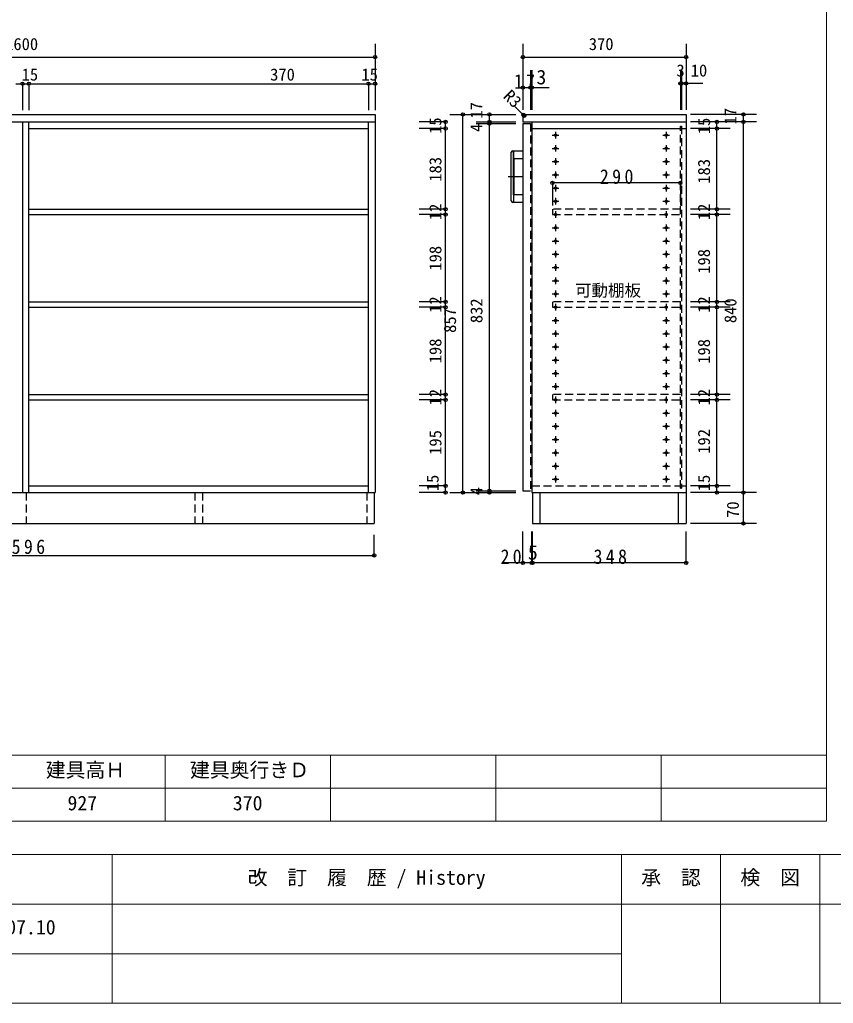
# Model space of a CAD drawing. Units: millimetres on the paper, enlarged 5 times, with parts at other scales. Extents: x -1044 to 931, y -502 to 889.
# Drawn here: x -479 to 136, y -502 to 241 of the extents above; entities that cross this region are included whole.
import ezdxf
from ezdxf.enums import TextEntityAlignment as Align

# ---------------------------------------------------------------- set-up
doc = ezdxf.new("R2010")
doc.units = ezdxf.units.MM
doc.header["$LTSCALE"] = 5
doc.header["$PDMODE"] = 32
doc.header["$PDSIZE"] = 2.5
doc.linetypes.add('CHAIN1', pattern=[8, 5, -1, 1, -1])
doc.linetypes.add('DASHED1', pattern=[1.8, 1.2, -0.6])
doc.layers.add('0-0_0', color=7, linetype='Continuous', lineweight=18)
doc.layers.add('2-0_NOTE$003', color=7, linetype='Continuous')
doc.styles.add('ＭＳ ゴシック', font='')
doc.styles.get('ＭＳ ゴシック').set_extended_font_data('MS Gothic')

msp = doc.modelspace()

# ---------------------------------------------------------------- linework, layer by layer
at = {"layer": '0-0_0'}
for p, q in [((131.044, 864.147), (131.044, -364.603)), ((-1018.956, -314.603), (131.044, -314.603)), ((-368.956, -314.603), (-368.956, -364.603)), ((-243.956, -314.603), (-243.956, -364.603)), ((-118.956, -314.603), (-118.956, -364.603)), ((6.044, -314.603), (6.044, -364.603)), ((-1018.956, -339.603), (131.044, -339.603)), ((-1018.956, -364.603), (131.044, -364.603)), ((-1043.956, -389.603), (931.044, -389.603)), ((-408.956, -389.603), (-408.956, -502.103)), ((-23.956, -389.603), (-23.956, -502.103)), ((51.044, -389.603), (51.044, -502.103)), ((126.044, -389.603), (126.044, -502.103)), ((931.044, -427.103), (-643.956, -427.103)), ((-23.956, -464.603), (-643.956, -464.603)), ((931.044, -502.103), (-1043.956, -502.103))]:
    msp.add_line(p, q, dxfattribs=at)
at = {"layer": '2-0_NOTE$003', "color": 4}
for p, q in [((-210.155, 222.794), (-210.155, 172.794)), ((-98.362, 222.794), (-98.362, 172.794)), ((24.972, 222.794), (24.972, 172.794)), ((-743.488, 212.794), (-210.155, 212.794)), ((-98.362, 212.794), (24.972, 212.794)), ((-98.362, 202.794), (-98.362, 172.794)), ((-92.695, 202.794), (-92.695, 172.794)), ((-91.695, 202.794), (-91.695, 172.794)), ((20.638, 202.794), (20.638, 172.794)), ((21.638, 202.794), (21.638, 172.794)), ((-481.821, 192.66), (-476.821, 192.66)), ((-476.821, 192.66), (-476.821, 172.618)), ((-476.821, 192.66), (-476.821, 172.618)), ((-476.821, 192.66), (-471.821, 192.66)), ((-471.821, 192.66), (-471.821, 172.618)), ((-471.821, 192.66), (-215.155, 192.66)), ((-215.155, 192.66), (-215.155, 172.618)), ((-215.155, 192.66), (-210.155, 192.66)), ((-210.155, 192.66), (-210.155, 172.618)), ((-98.362, 189.688), (-78.424, 189.688)), ((-92.695, 189.688), (-91.695, 189.688)), ((20.638, 192.794), (21.638, 192.794)), ((37.577, 192.794), (21.638, 192.794)), ((-97.362, 168.461), (-104.409, 175.508)), ((-156.821, 163.794), (-176.821, 163.794)), ((-156.821, 93.794), (-156.821, 163.794)), ((-153.695, 169.461), (-103.695, 169.461)), ((-143.695, -116.206), (-143.695, 169.461)), ((-133.695, 163.794), (-103.695, 163.794)), ((-123.695, 163.794), (-123.695, 169.461)), ((-123.695, 162.461), (-123.695, 163.794)), ((78.305, 169.461), (28.305, 169.461)), ((78.305, 163.794), (28.305, 163.794)), ((48.305, 97.794), (48.305, 163.794)), ((68.305, 163.794), (68.305, 169.461)), ((68.305, -139.539), (68.305, 163.794)), ((-156.821, 158.794), (-176.821, 158.794)), ((-133.695, 162.461), (-103.695, 162.461)), ((-123.695, -114.873), (-123.695, 162.461)), ((58.305, 158.794), (28.305, 158.794)), ((20.638, 117.643), (-76.028, 117.643)), ((-76.028, 117.643), (-76.028, 100.712)), ((20.638, 117.643), (20.638, 100.712)), ((-156.821, 97.794), (-176.821, 97.794)), ((58.305, 97.794), (28.305, 97.794)), ((48.305, 93.794), (48.305, 97.794)), ((-156.821, 93.794), (-176.821, 93.794)), ((-156.821, 27.794), (-156.821, 93.794)), ((58.305, 93.794), (28.305, 93.794)), ((48.305, 27.794), (48.305, 93.794)), ((-156.821, 27.794), (-176.821, 27.794)), ((-156.821, 23.794), (-176.821, 23.794)), ((-156.821, 23.794), (-156.821, 27.794)), ((-156.821, -42.206), (-156.821, 23.794)), ((58.305, 27.794), (28.305, 27.794)), ((58.305, 23.794), (28.305, 23.794)), ((48.305, 23.794), (48.305, 27.794)), ((48.305, -42.206), (48.305, 23.794)), ((-156.821, -42.206), (-176.821, -42.206)), ((-156.821, -46.206), (-156.821, -42.206)), ((58.305, -42.206), (28.305, -42.206)), ((48.305, -46.206), (48.305, -42.206)), ((-156.821, -46.206), (-176.821, -46.206)), ((-156.821, -111.206), (-156.821, -46.206)), ((58.305, -46.206), (28.305, -46.206)), ((48.305, -111.206), (48.305, -46.206)), ((-156.821, -111.206), (-176.821, -111.206)), ((-156.821, -116.206), (-156.821, -111.206)), ((58.305, -111.206), (28.305, -111.206)), ((48.305, -116.206), (48.305, -111.206)), ((-156.821, -116.206), (-176.821, -116.206)), ((-153.695, -116.206), (-103.695, -116.206)), ((-133.695, -114.873), (-103.695, -114.873)), ((-123.695, -116.206), (-123.695, -114.873)), ((78.305, -116.206), (28.305, -116.206)), ((78.305, -139.539), (28.305, -139.539)), ((-210.821, -163.721), (-210.821, -148.082)), ((-98.362, -169.433), (-98.362, -145.604)), ((-91.695, -169.433), (-91.695, -145.604)), ((-91.028, -169.433), (-91.028, -145.604)), ((-91.028, -169.433), (-91.028, -145.604)), ((24.972, -169.433), (24.972, -145.604)), ((-742.821, -163.721), (-210.821, -163.721)), ((-342.821, -163.721), (-210.821, -163.721)), ((-91.695, -169.433), (-113.609, -169.433)), ((-91.028, -169.433), (-91.695, -169.433)), ((24.972, -169.433), (-90.028, -169.433))]:
    msp.add_line(p, q, dxfattribs=at)
at = {"layer": '2-0_NOTE$003'}
for p, q in [((-743.488, 169.461), (-476.821, 169.461)), ((-743.488, 163.794), (-476.821, 163.794)), ((-476.821, 169.461), (-210.155, 169.461)), ((-476.821, 163.794), (-476.821, -116.206)), ((-476.821, 163.794), (-476.821, -116.206)), ((-476.821, 163.794), (-210.155, 163.794)), ((-471.821, -116.206), (-471.821, 163.794)), ((-215.155, -116.206), (-215.155, 163.794)), ((-210.155, 169.461), (-210.155, 163.794)), ((-210.155, 163.794), (-210.155, -116.206)), ((-98.362, 168.461), (-98.362, 163.794)), ((-98.362, 163.794), (24.972, 163.794)), ((-97.362, 169.461), (24.972, 169.461)), ((-91.695, 163.794), (-91.695, -116.206)), ((24.972, 169.461), (24.972, -116.152)), ((-471.821, 158.794), (-215.155, 158.794)), ((-98.362, 162.461), (-98.362, -114.873)), ((-98.362, 162.461), (-92.695, 162.461)), ((-91.695, 158.794), (24.972, 158.794)), ((-106.028, 141.961), (-105.528, 141.961)), ((-105.528, 141.794), (-105.528, 141.961)), ((-105.528, 136.127), (-105.528, 141.794)), ((-105.528, 141.794), (-105.362, 141.794)), ((-105.362, 141.961), (-98.362, 141.961)), ((-105.362, 136.127), (-105.362, 141.961)), ((-105.528, 108.794), (-105.528, 136.127)), ((-105.528, 136.127), (-98.362, 136.127)), ((-105.028, 108.794), (-105.028, 136.127)), ((-98.362, 108.794), (-105.528, 108.794)), ((-105.362, 102.961), (-105.362, 108.794)), ((-471.821, 97.794), (-215.155, 97.794)), ((-105.528, 102.961), (-106.028, 102.961)), ((-105.528, 103.127), (-105.362, 103.127)), ((-98.362, 102.961), (-105.362, 102.961)), ((-471.821, 93.794), (-215.155, 93.794)), ((-471.821, 27.794), (-215.155, 27.794)), ((-471.821, 23.794), (-215.155, 23.794)), ((-471.821, -42.206), (-215.155, -42.206)), ((-471.821, -46.206), (-215.155, -46.206)), ((-471.821, -111.206), (-215.155, -111.206)), ((-743.488, -116.206), (-476.821, -116.206)), ((-476.821, -116.206), (-210.155, -116.206)), ((-210.821, -116.206), (-210.821, -139.539)), ((-98.362, -114.873), (-92.695, -114.873)), ((-91.695, -116.206), (24.972, -116.206)), ((-91.028, -116.206), (-91.028, -139.539)), ((-85.362, -139.539), (-85.362, -116.206)), ((19.305, -139.539), (19.305, -116.206)), ((24.972, -116.152), (24.972, -139.539)), ((-742.821, -139.539), (-477.488, -139.539)), ((-477.488, -139.539), (-210.821, -139.539)), ((-91.028, -139.539), (24.972, -139.539)), ((-90.028, -139.539), (24.972, -139.539))]:
    msp.add_line(p, q, dxfattribs=at)
at = {"layer": '2-0_NOTE$003', "linetype": 'DASHED1'}
for p, q in [((-92.695, 162.461), (-92.695, -114.873)), ((-73.695, 156.294), (-73.695, 151.294)), ((9.972, 156.294), (9.972, 151.294)), ((20.638, 160.461), (21.638, 160.461)), ((20.638, -112.873), (20.638, 160.461)), ((21.638, 160.461), (21.638, -112.873)), ((-76.195, 153.794), (-71.195, 153.794)), ((7.472, 153.794), (12.472, 153.794)), ((-76.195, 143.794), (-71.195, 143.794)), ((-73.695, 146.294), (-73.695, 141.294)), ((7.472, 143.794), (12.472, 143.794)), ((9.972, 146.294), (9.972, 141.294)), ((-76.195, 133.794), (-71.195, 133.794)), ((-73.695, 136.294), (-73.695, 131.294)), ((7.472, 133.794), (12.472, 133.794)), ((9.972, 136.294), (9.972, 131.294)), ((-76.195, 123.794), (-71.195, 123.794)), ((-73.695, 126.294), (-73.695, 121.294)), ((7.472, 123.794), (12.472, 123.794)), ((9.972, 126.294), (9.972, 121.294)), ((-76.195, 113.794), (-71.195, 113.794)), ((-73.695, 116.294), (-73.695, 111.294)), ((7.472, 113.794), (12.472, 113.794)), ((9.972, 116.294), (9.972, 111.294)), ((-73.695, 106.294), (-73.695, 101.294)), ((9.972, 106.294), (9.972, 101.294)), ((-76.195, 103.794), (-71.195, 103.794)), ((-76.028, 97.794), (-76.028, 93.794)), ((20.638, 97.794), (-76.028, 97.794)), ((7.472, 103.794), (12.472, 103.794)), ((-76.028, 93.794), (20.638, 93.794)), ((-73.695, 96.294), (-73.695, 91.294)), ((9.972, 96.294), (9.972, 91.294)), ((-76.195, 83.794), (-71.195, 83.794)), ((-73.695, 86.294), (-73.695, 81.294)), ((7.472, 83.794), (12.472, 83.794)), ((9.972, 86.294), (9.972, 81.294)), ((-73.695, 76.294), (-73.695, 71.294)), ((9.972, 76.294), (9.972, 71.294)), ((-76.195, 73.794), (-71.195, 73.794)), ((7.472, 73.794), (12.472, 73.794)), ((-76.195, 63.794), (-71.195, 63.794)), ((-73.695, 66.294), (-73.695, 61.294)), ((7.472, 63.794), (12.472, 63.794)), ((9.972, 66.294), (9.972, 61.294)), ((-76.195, 53.794), (-71.195, 53.794)), ((-73.695, 56.294), (-73.695, 51.294)), ((7.472, 53.794), (12.472, 53.794)), ((9.972, 56.294), (9.972, 51.294)), ((-73.695, 46.294), (-73.695, 41.294)), ((9.972, 46.294), (9.972, 41.294)), ((-76.195, 43.794), (-71.195, 43.794)), ((7.472, 43.794), (12.472, 43.794)), ((-76.195, 33.794), (-71.195, 33.794)), ((-73.695, 36.294), (-73.695, 31.294)), ((7.472, 33.794), (12.472, 33.794)), ((9.972, 36.294), (9.972, 31.294)), ((-76.028, 27.794), (-76.028, 23.794)), ((20.638, 27.794), (-76.028, 27.794)), ((-76.028, 23.794), (20.638, 23.794)), ((-73.695, 26.294), (-73.695, 21.294)), ((9.972, 26.294), (9.972, 21.294)), ((-73.695, 16.294), (-73.695, 11.294)), ((9.972, 16.294), (9.972, 11.294)), ((-76.195, 13.794), (-71.195, 13.794)), ((7.472, 13.794), (12.472, 13.794)), ((-76.195, 3.794), (-71.195, 3.794)), ((-73.695, 6.294), (-73.695, 1.294)), ((7.472, 3.794), (12.472, 3.794)), ((9.972, 6.294), (9.972, 1.294)), ((-76.195, -6.206), (-71.195, -6.206)), ((-73.695, -3.706), (-73.695, -8.706)), ((7.472, -6.206), (12.472, -6.206)), ((9.972, -3.706), (9.972, -8.706)), ((-73.695, -13.706), (-73.695, -18.706)), ((9.972, -13.706), (9.972, -18.706)), ((-76.195, -16.206), (-71.195, -16.206)), ((7.472, -16.206), (12.472, -16.206)), ((-76.195, -26.206), (-71.195, -26.206)), ((-73.695, -23.706), (-73.695, -28.706)), ((7.472, -26.206), (12.472, -26.206)), ((9.972, -23.706), (9.972, -28.706)), ((-76.195, -36.206), (-71.195, -36.206)), ((-73.695, -33.706), (-73.695, -38.706)), ((7.472, -36.206), (12.472, -36.206)), ((9.972, -33.706), (9.972, -38.706)), ((-76.028, -42.206), (-76.028, -46.206)), ((20.638, -42.206), (-76.028, -42.206)), ((-73.695, -43.706), (-73.695, -48.706)), ((9.972, -43.706), (9.972, -48.706)), ((-76.028, -46.206), (20.638, -46.206)), ((-76.195, -56.206), (-71.195, -56.206)), ((-73.695, -53.706), (-73.695, -58.706)), ((7.472, -56.206), (12.472, -56.206)), ((9.972, -53.706), (9.972, -58.706)), ((-76.195, -66.206), (-71.195, -66.206)), ((-73.695, -63.706), (-73.695, -68.706)), ((7.472, -66.206), (12.472, -66.206)), ((9.972, -63.706), (9.972, -68.706)), ((-73.695, -73.706), (-73.695, -78.706)), ((9.972, -73.706), (9.972, -78.706)), ((-76.195, -76.206), (-71.195, -76.206)), ((7.472, -76.206), (12.472, -76.206)), ((-76.195, -86.206), (-71.195, -86.206)), ((-73.695, -83.706), (-73.695, -88.706)), ((7.472, -86.206), (12.472, -86.206)), ((9.972, -83.706), (9.972, -88.706)), ((-76.195, -96.206), (-71.195, -96.206)), ((-73.695, -93.706), (-73.695, -98.706)), ((7.472, -96.206), (12.472, -96.206)), ((9.972, -93.706), (9.972, -98.706)), ((-73.695, -103.706), (-73.695, -108.706)), ((9.972, -103.706), (9.972, -108.706)), ((-91.695, -111.206), (20.638, -111.206)), ((-76.195, -106.206), (-71.195, -106.206)), ((7.472, -106.206), (12.472, -106.206)), ((21.638, -111.206), (24.972, -111.206)), ((-473.988, -116.206), (-473.988, -139.539)), ((-346.321, -116.206), (-346.321, -139.539)), ((-340.655, -116.206), (-340.655, -139.539)), ((-216.488, -116.206), (-216.488, -139.539)), ((20.638, -112.873), (21.638, -112.873))]:
    msp.add_line(p, q, dxfattribs=at)
at = {"layer": '2-0_NOTE$003', "color": 4, "linetype": 'CHAIN1'}
msp.add_line((-109.512, 122.461), (-98.362, 122.461), dxfattribs=at)
at = {"layer": '2-0_NOTE$003'}
for points in [[(-107.195, 104.127), (-107.195, 136.294), (-107.195, 140.794)], [(-105.528, 108.794), (-105.528, 103.127), (-105.528, 102.961)]]:
    msp.add_lwpolyline(points, dxfattribs=at)
at = {"layer": '2-0_NOTE$003', "linetype": 'DASHED1'}
for centre in [(-73.695, 153.794), (9.972, 153.794), (-73.695, 143.794), (9.972, 143.794), (-73.695, 133.794), (9.972, 133.794), (-73.695, 123.794), (9.972, 123.794), (-73.695, 113.794), (9.972, 113.794), (-73.695, 103.794), (9.972, 103.794), (-73.695, 93.794), (9.972, 93.794), (-73.695, 83.794), (9.972, 83.794), (-73.695, 73.794), (9.972, 73.794), (-73.695, 63.794), (9.972, 63.794), (-73.695, 53.794), (9.972, 53.794), (-73.695, 43.794), (9.972, 43.794), (-73.695, 33.794), (9.972, 33.794), (-73.695, 23.794), (9.972, 23.794), (-73.695, 13.794), (9.972, 13.794), (-73.695, 3.794), (9.972, 3.794), (-73.695, -6.206), (9.972, -6.206), (-73.695, -16.206), (9.972, -16.206), (-73.695, -26.206), (9.972, -26.206), (-73.695, -36.206), (9.972, -36.206), (-73.695, -46.206), (9.972, -46.206), (-73.695, -56.206), (9.972, -56.206), (-73.695, -66.206), (9.972, -66.206), (-73.695, -76.206), (9.972, -76.206), (-73.695, -86.206), (9.972, -86.206), (-73.695, -96.206), (9.972, -96.206), (-73.695, -106.206), (9.972, -106.206)]:
    msp.add_circle(centre, 0.833, dxfattribs=at)
at = {"layer": '2-0_NOTE$003'}
for centre, radius, start, end in [((-97.362, 168.461), 1, 90, 180), ((-106.028, 140.794), 1.167, 90, 180), ((-106.028, 104.127), 1.167, 180, 270)]:
    msp.add_arc(centre, radius, start, end, dxfattribs=at)
at = {"layer": '2-0_NOTE$003', "color": 4}
for p in [(-210.155, 212.794), (-98.362, 212.794), (24.972, 212.794), (-476.821, 192.66), (-471.821, 192.66), (-215.155, 192.66), (-210.155, 192.66), (20.638, 192.794), (21.638, 192.794), (24.972, 192.794), (-98.362, 189.688), (-92.695, 189.688), (-91.695, 189.688), (-156.821, 163.794), (-143.695, 169.461), (-123.695, 169.461), (-123.695, 163.794), (-123.695, 162.461), (-98.069, 169.168), (-97.362, 168.461), (48.305, 163.794), (68.305, 169.461), (68.305, 163.794), (-156.821, 158.794), (48.305, 158.794), (-76.028, 117.643), (20.638, 117.643), (-156.821, 97.794), (48.305, 97.794), (-156.821, 93.794), (48.305, 93.794), (-156.821, 27.794), (-156.821, 23.794), (48.305, 27.794), (48.305, 23.794), (-156.821, -42.206), (48.305, -42.206), (-156.821, -46.206), (48.305, -46.206), (-156.821, -111.206), (48.305, -111.206), (-156.821, -116.206), (-143.695, -116.206), (-123.695, -114.873), (-123.695, -116.206), (48.305, -116.206), (68.305, -116.206), (68.305, -139.539), (-210.821, -163.721), (-98.362, -169.433), (-91.695, -169.433), (-91.028, -169.433), (24.972, -169.433)]:
    msp.add_point(p, dxfattribs=at)

# ---------------------------------------------------------------- texts
at = {"layer": '0-0_0', "style": 'ＭＳ ゴシック'}
for s, p in [('建具高Ｈ', (-459.132, -334.604)), ('建具奥行きＤ', (-350.082, -334.604)), ('927', (-442.706, -359.603)), ('370', (-317.706, -359.603)), ('改\u3000訂\u3000履\u3000歴 / History', (-306.456, -415.853)), ('承\u3000認', (-8.956, -415.853)), ('検\u3000図', (66.044, -415.853)), ('2021.07.10', (-526.456, -453.353))]:
    msp.add_text(s, height=11, dxfattribs=at).set_placement(p, align=Align.BOTTOM_LEFT)
at = {"layer": '2-0_NOTE$003', "style": 'ＭＳ ゴシック'}
for s, height, p in [('1600', 9.164, (-489.822, 215.273)), ('370', 9.164, (-48.57, 215.294)), ('15', 9.164, (-477.369, 192.243)), ('370', 9.164, (-289.5, 192.243)), ('15', 9.164, (-220.488, 192.243)), ('3', 11, (-88.183, 188.854)), ('3', 9.164, (17.68, 195.294)), ('10', 9.164, (28.495, 195.294)), ('可動棚板', 9.164, (-59.068, 29.147)), ('5', 11, (-94.612, -170.266))]:
    msp.add_text(s, height=height, dxfattribs=at).set_placement(p, align=Align.BOTTOM_LEFT)
for s, rotation, p in [('R3', 315, (-115.766, 180.522)), ('17', 90, (-126.195, 166.254)), ('17', 90, (65.805, 161.877)), ('15', 90, (-157.238, 154.711)), ('15', 90, (45.88, 154.463)), ('4', 90, (-126.195, 156.212)), ('183', 90, (-157.238, 118.586)), ('183', 90, (45.805, 117.086)), ('12', 90, (-157.238, 89.544)), ('12', 90, (45.805, 89.544)), ('198', 90, (-157.238, 51.419)), ('198', 90, (45.805, 49.086)), ('12', 90, (-157.238, 19.544)), ('832', 90, (-126.195, 11.752)), ('12', 90, (45.805, 19.544)), ('840', 90, (65.805, 11.752)), ('857', 90, (-146.195, 4.419)), ('198', 90, (-157.238, -18.581)), ('198', 90, (45.805, -18.914)), ('12', 90, (-157.238, -50.456)), ('12', 90, (45.805, -50.456)), ('195', 90, (-157.238, -87.748)), ('192', 90, (45.805, -86.914)), ('15', 90, (-159.321, -115.21)), ('15', 90, (45.805, -115.21)), ('4', 90, (-126.195, -118.295)), ('70', 90, (67.648, -135.383))]:
    msp.add_text(s, height=9.164, rotation=rotation, dxfattribs=at).set_placement(p, align=Align.BOTTOM_LEFT)
at = {"layer": '2-0_NOTE$003', "char_height": 11, "attachment_point": 7, "style": 'ＭＳ ゴシック'}
for s, insert in [('\\T1.36;\\W0.9;17', (-105.087, 188.842)), ('\\T1.38;\\W0.9;290', (-40.195, 116.81)), ('\\T1.38;\\W0.9;1596', (-494.224, -162.773)), ('\\T1.36;\\W0.9;20', (-115.283, -170.266)), ('\\T1.38;\\W0.9;348', (-45.028, -170.266))]:
    msp.add_mtext(s, dxfattribs=dict(at, insert=insert))

doc.saveas('drawing.dxf')
